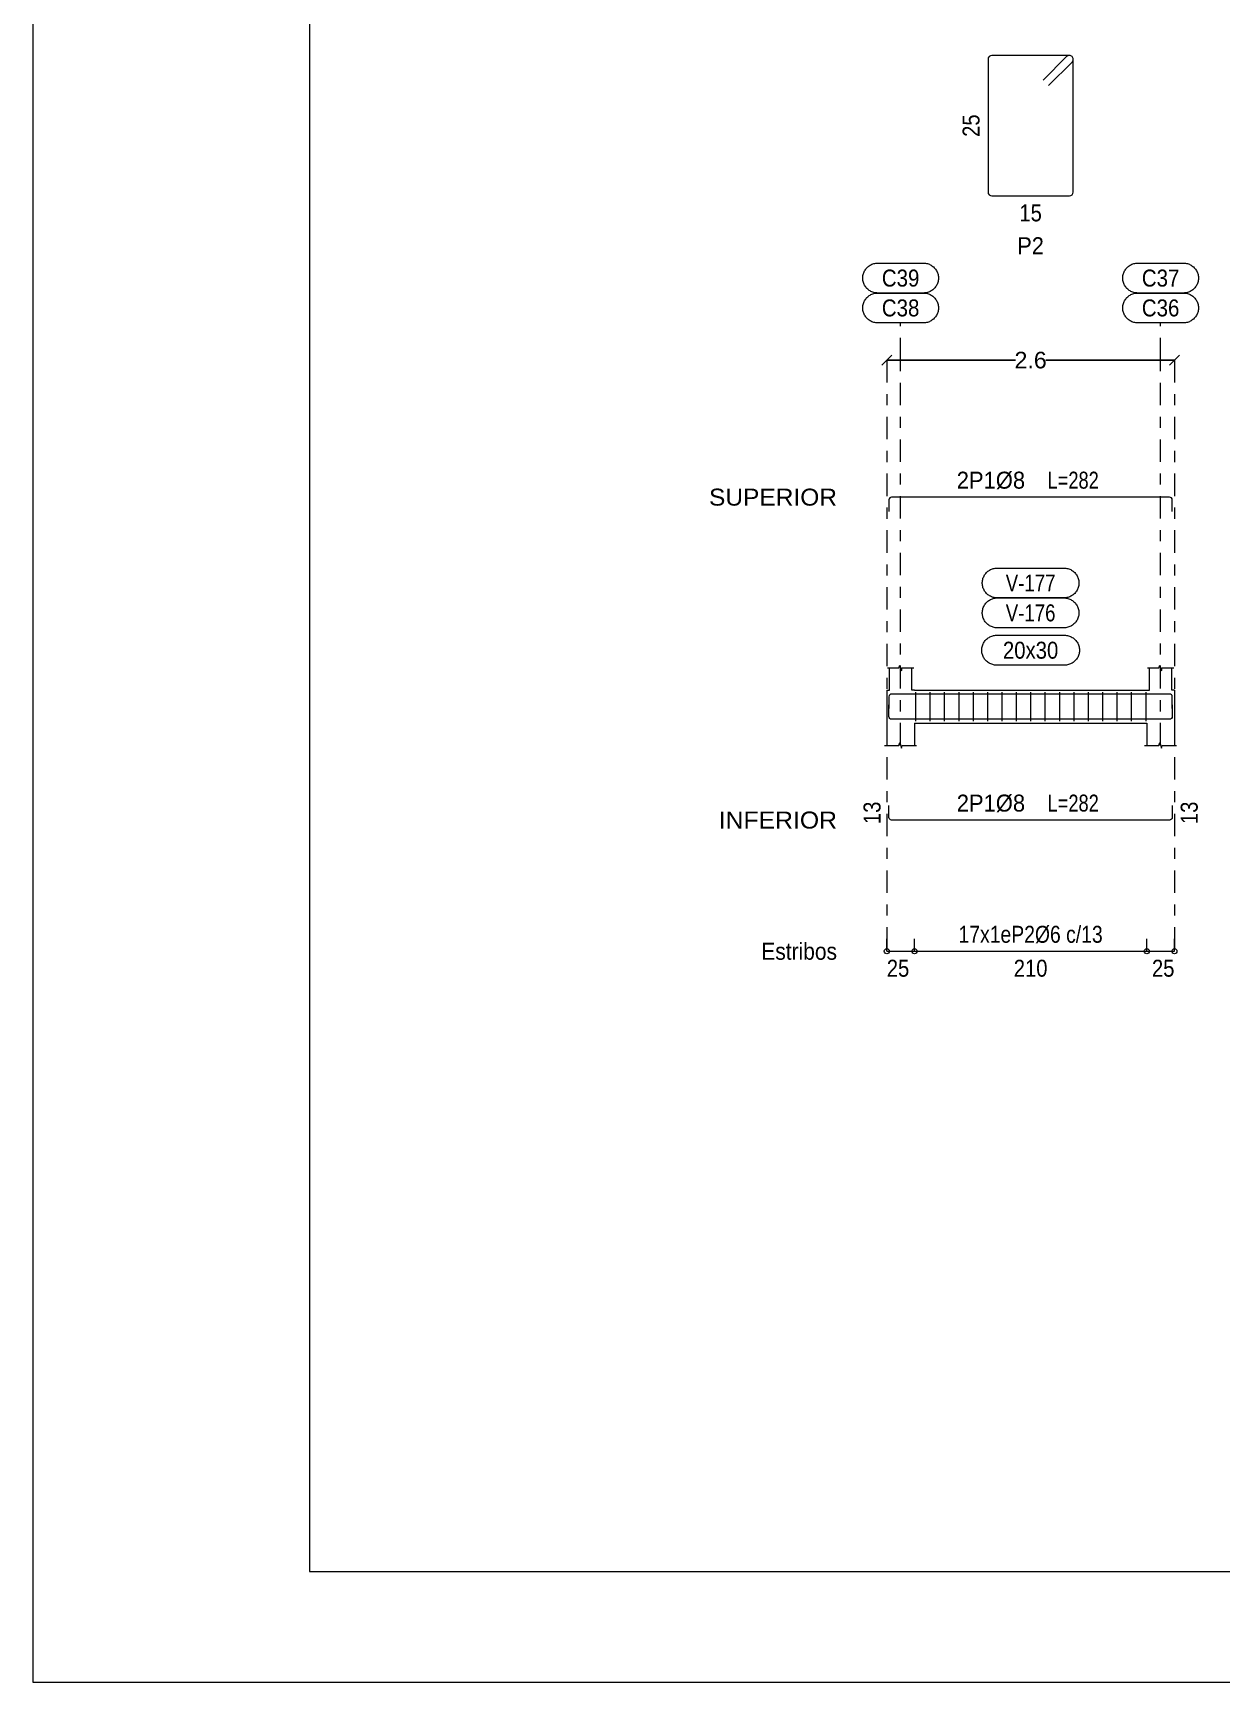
# Model space of a CAD drawing. Header units: millimetres. Extents: x 2 to 158, y -69 to 77.
# Drawn here: x 2.41 to 13.14, y -69.4 to -54.5 of the extents above; entities that cross this region are included whole.
import ezdxf
from ezdxf.enums import TextEntityAlignment as Align

# ---------------------------------------------------------------- set-up
doc = ezdxf.new("R2010")
doc.units = ezdxf.units.MM
doc.linetypes.add('CYPE_RAYAPUNTO', pattern=[0.4125, 0.2025, -0.105, 0, -0.105])
for name, color, linetype, lineweight in [('ALZ_ARM_LONG_ARM_TEXTOS', 3, 'Continuous', 9), ('ALZ_ARM_LONG_TXT_LONG', 3, 'Continuous', 9), ('ALZ_ARM_TRANS_TXT_EST', 3, 'Continuous', 9), ('ALZ_CONT_NUDOS', 122, 'Continuous', 9), ('ALZ_CONT_VIG_HORMIGON', 2, 'Continuous', 9), ('ALZ_COT_COT_ANCLAJES', 3, 'Continuous', 0), ('ALZ_COT_COT_EST', 3, 'Continuous', 0), ('ALZ_COT_COT_LIN_APOYOS', 2, 'CYPE_RAYAPUNTO', 0), ('ALZ_COT_LONGITUD_PROYECTADA', 122, 'Continuous', 0), ('ALZ_COT_TEXTOS_ESTRIBOS', 122, 'Continuous', 0), ('ALZ_REF_COT_LIN_AUX_COTA', 2, 'CYPE_RAYAPUNTO', 9), ('ALZ_REF_POSICIONES_ARMADURAS', 3, 'Continuous', 9), ('ALZ_REF_REF_NOMBRE', 3, 'Continuous', 9), ('ALZ_REF_REF_REFERENCIA', 3, 'Continuous', 9), ('ALZ_REF_TEXTO_REF_NOMBRE', 3, 'Continuous', 9), ('ALZ_REF_TEXTO_REF_REFERENCIA', 3, 'Continuous', 9), ('ARM_LONGITUDINAL_Ø8', 32, 'Continuous', 9), ('ARM_TRANSVERSAL_Ø6', 151, 'Continuous', 9), ('RECUAD_LIMITES', 2, 'Continuous', 0), ('RECUAD_MARCO', 1, 'Continuous', 20), ('SEC_COTAS_TEXTOS_DESPIECE_ESTRIBADO', 122, 'Continuous', 0), ('SEC_REF_TXT_POSICIONES_ARM_ESTRIBOS', 1, 'Continuous', 9)]:
    doc.layers.add(name, color=color, linetype=linetype, lineweight=lineweight)
doc.styles.add('CYPETXT_0.225_romans', font='arial.ttf', dxfattribs={"height": 0.15})
doc.styles.add('CYPETXT_romans', font='arial.ttf', dxfattribs={"height": 0.2})
doc.dimstyles.new('cype_oblique', dxfattribs={"dimtxt": 0.18, "dimasz": 0.18, "dimexe": 0.05625, "dimexo": 0.05625, "dimgap": 0, "dimtad": 0, "dimdec": 4, "dimzin": 0, "dimdsep": 46, "dimtxsty": 'CYPETXT_0.225_romans', "dimblk": 'OBLIQUE', "dimtsz": 0.045, "dimcen": 0.09, "dimadec": 0, "dimazin": 0, "dimtfac": 1, "dimtdec": 4, "dimtofl": 0, "dimtmove": 2, "dimatfit": 3, "dimfxl": 1, "dimtolj": 1, "dimtzin": 0, "dimarcsym": 0})

# ---------------------------------------------------------------- blocks, each defined once
blk = doc.blocks.new('*D78')
at = {"layer": 'ALZ_COT_LONGITUD_PROYECTADA', "color": 0, "lineweight": -2, "transparency": 16777216}
for p, q in [((10.079, -57.503), (10.169, -57.413)), ((10.124, -57.458), (11.286, -57.458)), ((12.724, -57.458), (11.562, -57.458)), ((12.679, -57.503), (12.769, -57.413))]:
    blk.add_line(p, q, dxfattribs=at)
at = {"layer": 'Defpoints', "color": 0, "transparency": 16777216}
for p in [(10.124, -57.458), (10.124, -57.458), (12.724, -57.458)]:
    blk.add_point(p, dxfattribs=at)
at = {"layer": 'ALZ_COT_LONGITUD_PROYECTADA', "color": 0, "transparency": 16777216, "insert": (11.424, -57.458), "char_height": 0.15, "attachment_point": 5, "style": 'CYPETXT_0.225_romans'}
blk.add_mtext('\\A1;2.6', dxfattribs=at)
blk = doc.blocks.new('_OBLIQUE')
at = {"color": 0, "linetype": 'ByBlock', "lineweight": -2}
blk.add_line((-0.5, -0.5), (0.5, 0.5), dxfattribs=at)

msp = doc.modelspace()

# ---------------------------------------------------------------- linework, layer by layer
at = {"layer": 'ALZ_CONT_NUDOS'}
for p, q in [((10.14895, -60.43921), (10.14895, -60.23921)), ((10.34895, -60.43921), (10.34895, -60.23921)), ((12.49895, -60.43921), (12.49895, -60.23921)), ((12.69895, -60.43921), (12.69895, -60.23921)), ((10.12395, -60.43921), (10.14895, -60.43921)), ((10.37395, -60.43921), (10.34895, -60.43921)), ((12.47395, -60.43921), (12.49895, -60.43921)), ((12.72395, -60.43921), (12.69895, -60.43921)), ((10.12395, -60.73921), (10.12395, -60.93921)), ((10.37395, -60.73921), (10.37395, -60.93921)), ((12.47395, -60.73921), (12.47395, -60.93921)), ((12.72395, -60.73921), (12.72395, -60.93921))]:
    msp.add_line(p, q, dxfattribs=at)
for points in [[(10.12895, -60.23921), (10.23395, -60.23921), (10.24145, -60.21421), (10.25645, -60.26421), (10.26395, -60.23921), (10.36895, -60.23921)], [(12.47895, -60.23921), (12.58395, -60.23921), (12.59145, -60.21421), (12.60645, -60.26421), (12.61395, -60.23921), (12.71895, -60.23921)], [(10.12395, -60.43921), (10.12395, -60.73921)], [(12.72395, -60.43921), (12.72395, -60.73921)], [(10.10395, -60.93921), (10.23395, -60.93921), (10.24145, -60.91421), (10.25645, -60.96421), (10.26395, -60.93921), (10.39395, -60.93921)], [(12.45395, -60.93921), (12.58395, -60.93921), (12.59145, -60.91421), (12.60645, -60.96421), (12.61395, -60.93921), (12.74395, -60.93921)]]:
    msp.add_lwpolyline(points, dxfattribs=at)
at = {"layer": 'ALZ_CONT_VIG_HORMIGON'}
for p, q in [((10.37395, -60.43921), (12.47395, -60.43921)), ((10.37395, -60.73921), (12.47395, -60.73921))]:
    msp.add_line(p, q, dxfattribs=at)
at = {"layer": 'ALZ_COT_COT_EST'}
for p, q in [((10.12395, -62.80021), (10.12395, -62.68771)), ((10.37395, -62.80021), (10.37395, -62.68771)), ((12.47395, -62.80021), (12.47395, -62.68771))]:
    msp.add_line(p, q, dxfattribs=at)
for points in [[(10.12395, -62.80021), (10.37395, -62.80021), (10.37395, -62.68771)], [(10.37395, -62.80021), (12.47395, -62.80021), (12.47395, -62.68771)], [(12.47395, -62.80021), (12.72395, -62.80021), (12.72395, -62.68771)]]:
    msp.add_lwpolyline(points, dxfattribs=at)
for centre in [(10.12395, -62.80021), (10.37395, -62.80021), (10.37395, -62.80021), (12.47395, -62.80021), (12.47395, -62.80021), (12.72395, -62.80021)]:
    msp.add_circle(centre, 0.0225, dxfattribs=at)
at = {"layer": 'ALZ_COT_COT_LIN_APOYOS'}
for p, q in [((10.12395, -57.45821), (10.12395, -62.80021)), ((12.72395, -57.45821), (12.72395, -62.80021))]:
    msp.add_line(p, q, dxfattribs=at)
at = {"layer": 'ALZ_REF_COT_LIN_AUX_COTA'}
for p, q in [((10.24895, -57.45821), (10.24895, -57.12071)), ((12.59895, -57.45821), (12.59895, -57.12071)), ((10.24895, -60.93921), (10.24895, -57.45821)), ((12.59895, -60.93921), (12.59895, -57.45821))]:
    msp.add_line(p, q, dxfattribs=at)
at = {"layer": 'ALZ_REF_REF_NOMBRE'}
for points in [[(11.72545, -59.33671), (11.73447, -59.33701), (11.74345, -59.33792), (11.75234, -59.33942), (11.76112, -59.34151), (11.76973, -59.34418), (11.77815, -59.34742), (11.78634, -59.35122), (11.79425, -59.35556), (11.80185, -59.36041), (11.80912, -59.36576), (11.81601, -59.37159), (11.82249, -59.37786), (11.82854, -59.38455), (11.83414, -59.39163), (11.83924, -59.39907), (11.84384, -59.40683), (11.84791, -59.41489), (11.85143, -59.42319), (11.85439, -59.43172), (11.85677, -59.44042), (11.85857, -59.44926), (11.85977, -59.4582), (11.86038, -59.4672), (11.86038, -59.47622), (11.85977, -59.48523), (11.85857, -59.49417), (11.85677, -59.50301), (11.85439, -59.51171), (11.85143, -59.52023), (11.84791, -59.52854), (11.84384, -59.53659), (11.83924, -59.54435), (11.83414, -59.55179), (11.82854, -59.55887), (11.82249, -59.56556), (11.81601, -59.57184), (11.80912, -59.57766), (11.80185, -59.58301), (11.79425, -59.58787), (11.78634, -59.5922), (11.77815, -59.596), (11.76973, -59.59924), (11.76112, -59.60192), (11.75234, -59.60401), (11.74345, -59.60551), (11.73447, -59.60641), (11.72545, -59.60671), (11.12245, -59.60671), (11.11343, -59.60641), (11.10446, -59.60551), (11.09556, -59.60401), (11.08679, -59.60192), (11.07817, -59.59924), (11.06975, -59.596), (11.06157, -59.5922), (11.05365, -59.58787), (11.04605, -59.58301), (11.03879, -59.57766), (11.0319, -59.57184), (11.02541, -59.56556), (11.01936, -59.55887), (11.01377, -59.55179), (11.00866, -59.54435), (11.00406, -59.53659), (10.99999, -59.52854), (10.99647, -59.52023), (10.99351, -59.51171), (10.99113, -59.50301), (10.98933, -59.49417), (10.98813, -59.48523), (10.98753, -59.47622), (10.98753, -59.4672), (10.98813, -59.4582), (10.98933, -59.44926), (10.99113, -59.44042), (10.99351, -59.43172), (10.99647, -59.42319), (10.99999, -59.41489), (11.00406, -59.40683), (11.00866, -59.39907), (11.01377, -59.39163), (11.01936, -59.38455), (11.02541, -59.37786), (11.0319, -59.37159), (11.03879, -59.36576), (11.04605, -59.36041), (11.05365, -59.35556), (11.06157, -59.35122), (11.06975, -59.34742), (11.07817, -59.34418), (11.08679, -59.34151), (11.09556, -59.33942), (11.10446, -59.33792), (11.11343, -59.33701), (11.12245, -59.33671), (11.72545, -59.33671)], [(11.72545, -59.60671), (11.73447, -59.60701), (11.74345, -59.60792), (11.75234, -59.60942), (11.76112, -59.61151), (11.76973, -59.61418), (11.77815, -59.61742), (11.78634, -59.62122), (11.79425, -59.62556), (11.80185, -59.63041), (11.80912, -59.63576), (11.81601, -59.64159), (11.82249, -59.64786), (11.82854, -59.65455), (11.83414, -59.66163), (11.83924, -59.66907), (11.84384, -59.67683), (11.84791, -59.68489), (11.85143, -59.69319), (11.85439, -59.70172), (11.85677, -59.71042), (11.85857, -59.71926), (11.85977, -59.7282), (11.86038, -59.7372), (11.86038, -59.74622), (11.85977, -59.75523), (11.85857, -59.76417), (11.85677, -59.77301), (11.85439, -59.78171), (11.85143, -59.79023), (11.84791, -59.79854), (11.84384, -59.80659), (11.83924, -59.81435), (11.83414, -59.82179), (11.82854, -59.82887), (11.82249, -59.83556), (11.81601, -59.84184), (11.80912, -59.84766), (11.80185, -59.85301), (11.79425, -59.85787), (11.78634, -59.8622), (11.77815, -59.866), (11.76973, -59.86924), (11.76112, -59.87192), (11.75234, -59.87401), (11.74345, -59.87551), (11.73447, -59.87641), (11.72545, -59.87671), (11.12245, -59.87671), (11.11343, -59.87641), (11.10446, -59.87551), (11.09556, -59.87401), (11.08679, -59.87192), (11.07817, -59.86924), (11.06975, -59.866), (11.06157, -59.8622), (11.05365, -59.85787), (11.04605, -59.85301), (11.03879, -59.84766), (11.0319, -59.84184), (11.02541, -59.83556), (11.01936, -59.82887), (11.01377, -59.82179), (11.00866, -59.81435), (11.00406, -59.80659), (10.99999, -59.79854), (10.99647, -59.79023), (10.99351, -59.78171), (10.99113, -59.77301), (10.98933, -59.76417), (10.98813, -59.75523), (10.98753, -59.74622), (10.98753, -59.7372), (10.98813, -59.7282), (10.98933, -59.71926), (10.99113, -59.71042), (10.99351, -59.70172), (10.99647, -59.69319), (10.99999, -59.68489), (11.00406, -59.67683), (11.00866, -59.66907), (11.01377, -59.66163), (11.01936, -59.65455), (11.02541, -59.64786), (11.0319, -59.64159), (11.03879, -59.63576), (11.04605, -59.63041), (11.05365, -59.62556), (11.06157, -59.62122), (11.06975, -59.61742), (11.07817, -59.61418), (11.08679, -59.61151), (11.09556, -59.60942), (11.10446, -59.60792), (11.11343, -59.60701), (11.12245, -59.60671), (11.72545, -59.60671)], [(11.73108, -59.94421), (11.74009, -59.94451), (11.74907, -59.94542), (11.75797, -59.94692), (11.76674, -59.94901), (11.77536, -59.95168), (11.78378, -59.95492), (11.79196, -59.95872), (11.79987, -59.96306), (11.80748, -59.96791), (11.81474, -59.97326), (11.82163, -59.97909), (11.82812, -59.98536), (11.83417, -59.99205), (11.83976, -59.99913), (11.84487, -60.00657), (11.84946, -60.01433), (11.85353, -60.02239), (11.85706, -60.03069), (11.86002, -60.03922), (11.8624, -60.04792), (11.8642, -60.05676), (11.8654, -60.0657), (11.866, -60.0747), (11.866, -60.08372), (11.8654, -60.09273), (11.8642, -60.10167), (11.8624, -60.11051), (11.86002, -60.11921), (11.85706, -60.12773), (11.85353, -60.13604), (11.84946, -60.14409), (11.84487, -60.15185), (11.83976, -60.15929), (11.83417, -60.16637), (11.82812, -60.17306), (11.82163, -60.17934), (11.81474, -60.18516), (11.80748, -60.19051), (11.79987, -60.19537), (11.79196, -60.1997), (11.78378, -60.2035), (11.77536, -60.20674), (11.76674, -60.20942), (11.75797, -60.21151), (11.74907, -60.21301), (11.74009, -60.21391), (11.73108, -60.21421), (11.11683, -60.21421), (11.10781, -60.21391), (11.09883, -60.21301), (11.08994, -60.21151), (11.08116, -60.20942), (11.07254, -60.20674), (11.06412, -60.2035), (11.05594, -60.1997), (11.04803, -60.19537), (11.04042, -60.19051), (11.03316, -60.18516), (11.02627, -60.17934), (11.01979, -60.17306), (11.01373, -60.16637), (11.00814, -60.15929), (11.00304, -60.15185), (10.99844, -60.14409), (10.99437, -60.13604), (10.99085, -60.12773), (10.98789, -60.11921), (10.9855, -60.11051), (10.98371, -60.10167), (10.9825, -60.09273), (10.9819, -60.08372), (10.9819, -60.0747), (10.9825, -60.0657), (10.98371, -60.05676), (10.9855, -60.04792), (10.98789, -60.03922), (10.99085, -60.03069), (10.99437, -60.02239), (10.99844, -60.01433), (11.00304, -60.00657), (11.00814, -59.99913), (11.01373, -59.99205), (11.01979, -59.98536), (11.02627, -59.97909), (11.03316, -59.97326), (11.04042, -59.96791), (11.04803, -59.96306), (11.05594, -59.95872), (11.06412, -59.95492), (11.07254, -59.95168), (11.08116, -59.94901), (11.08994, -59.94692), (11.09883, -59.94542), (11.10781, -59.94451), (11.11683, -59.94421), (11.73108, -59.94421)]]:
    msp.add_lwpolyline(points, close=True, dxfattribs=at)
at = {"layer": 'ALZ_REF_REF_REFERENCIA'}
for points in [[(10.45595, -56.58071), (10.46497, -56.58101), (10.47395, -56.58192), (10.48284, -56.58342), (10.49162, -56.58551), (10.50023, -56.58818), (10.50865, -56.59142), (10.51684, -56.59522), (10.52475, -56.59956), (10.53235, -56.60441), (10.53962, -56.60976), (10.54651, -56.61559), (10.55299, -56.62186), (10.55904, -56.62855), (10.56464, -56.63563), (10.56974, -56.64307), (10.57434, -56.65083), (10.57841, -56.65889), (10.58193, -56.66719), (10.58489, -56.67572), (10.58727, -56.68442), (10.58907, -56.69326), (10.59027, -56.7022), (10.59088, -56.7112), (10.59088, -56.72022), (10.59027, -56.72923), (10.58907, -56.73817), (10.58727, -56.74701), (10.58489, -56.75571), (10.58193, -56.76423), (10.57841, -56.77254), (10.57434, -56.78059), (10.56974, -56.78835), (10.56464, -56.79579), (10.55904, -56.80287), (10.55299, -56.80956), (10.54651, -56.81584), (10.53962, -56.82166), (10.53235, -56.82701), (10.52475, -56.83187), (10.51684, -56.8362), (10.50865, -56.84), (10.50023, -56.84324), (10.49162, -56.84592), (10.48284, -56.84801), (10.47395, -56.84951), (10.46497, -56.85041), (10.45595, -56.85071), (10.04195, -56.85071), (10.03293, -56.85041), (10.02396, -56.84951), (10.01506, -56.84801), (10.00629, -56.84592), (9.99767, -56.84324), (9.98925, -56.84), (9.98107, -56.8362), (9.97315, -56.83187), (9.96555, -56.82701), (9.95829, -56.82166), (9.9514, -56.81584), (9.94491, -56.80956), (9.93886, -56.80287), (9.93327, -56.79579), (9.92816, -56.78835), (9.92356, -56.78059), (9.91949, -56.77254), (9.91597, -56.76423), (9.91301, -56.75571), (9.91063, -56.74701), (9.90883, -56.73817), (9.90763, -56.72923), (9.90703, -56.72022), (9.90703, -56.7112), (9.90763, -56.7022), (9.90883, -56.69326), (9.91063, -56.68442), (9.91301, -56.67572), (9.91597, -56.66719), (9.91949, -56.65889), (9.92356, -56.65083), (9.92816, -56.64307), (9.93327, -56.63563), (9.93886, -56.62855), (9.94491, -56.62186), (9.9514, -56.61559), (9.95829, -56.60976), (9.96555, -56.60441), (9.97315, -56.59956), (9.98107, -56.59522), (9.98925, -56.59142), (9.99767, -56.58818), (10.00629, -56.58551), (10.01506, -56.58342), (10.02396, -56.58192), (10.03293, -56.58101), (10.04195, -56.58071), (10.45595, -56.58071)], [(12.80595, -56.58071), (12.81497, -56.58101), (12.82395, -56.58192), (12.83284, -56.58342), (12.84162, -56.58551), (12.85023, -56.58818), (12.85865, -56.59142), (12.86684, -56.59522), (12.87475, -56.59956), (12.88235, -56.60441), (12.88962, -56.60976), (12.89651, -56.61559), (12.90299, -56.62186), (12.90904, -56.62855), (12.91464, -56.63563), (12.91974, -56.64307), (12.92434, -56.65083), (12.92841, -56.65889), (12.93193, -56.66719), (12.93489, -56.67572), (12.93727, -56.68442), (12.93907, -56.69326), (12.94027, -56.7022), (12.94088, -56.7112), (12.94088, -56.72022), (12.94027, -56.72923), (12.93907, -56.73817), (12.93727, -56.74701), (12.93489, -56.75571), (12.93193, -56.76423), (12.92841, -56.77254), (12.92434, -56.78059), (12.91974, -56.78835), (12.91464, -56.79579), (12.90904, -56.80287), (12.90299, -56.80956), (12.89651, -56.81584), (12.88962, -56.82166), (12.88235, -56.82701), (12.87475, -56.83187), (12.86684, -56.8362), (12.85865, -56.84), (12.85023, -56.84324), (12.84162, -56.84592), (12.83284, -56.84801), (12.82395, -56.84951), (12.81497, -56.85041), (12.80595, -56.85071), (12.39195, -56.85071), (12.38293, -56.85041), (12.37396, -56.84951), (12.36506, -56.84801), (12.35629, -56.84592), (12.34767, -56.84324), (12.33925, -56.84), (12.33107, -56.8362), (12.32315, -56.83187), (12.31555, -56.82701), (12.30829, -56.82166), (12.3014, -56.81584), (12.29491, -56.80956), (12.28886, -56.80287), (12.28327, -56.79579), (12.27816, -56.78835), (12.27356, -56.78059), (12.26949, -56.77254), (12.26597, -56.76423), (12.26301, -56.75571), (12.26063, -56.74701), (12.25883, -56.73817), (12.25763, -56.72923), (12.25703, -56.72022), (12.25703, -56.7112), (12.25763, -56.7022), (12.25883, -56.69326), (12.26063, -56.68442), (12.26301, -56.67572), (12.26597, -56.66719), (12.26949, -56.65889), (12.27356, -56.65083), (12.27816, -56.64307), (12.28327, -56.63563), (12.28886, -56.62855), (12.29491, -56.62186), (12.3014, -56.61559), (12.30829, -56.60976), (12.31555, -56.60441), (12.32315, -56.59956), (12.33107, -56.59522), (12.33925, -56.59142), (12.34767, -56.58818), (12.35629, -56.58551), (12.36506, -56.58342), (12.37396, -56.58192), (12.38293, -56.58101), (12.39195, -56.58071), (12.80595, -56.58071)], [(10.45595, -56.85071), (10.46497, -56.85101), (10.47395, -56.85192), (10.48284, -56.85342), (10.49162, -56.85551), (10.50023, -56.85818), (10.50865, -56.86142), (10.51684, -56.86522), (10.52475, -56.86956), (10.53235, -56.87441), (10.53962, -56.87976), (10.54651, -56.88559), (10.55299, -56.89186), (10.55904, -56.89855), (10.56464, -56.90563), (10.56974, -56.91307), (10.57434, -56.92083), (10.57841, -56.92889), (10.58193, -56.93719), (10.58489, -56.94572), (10.58727, -56.95442), (10.58907, -56.96326), (10.59027, -56.9722), (10.59088, -56.9812), (10.59088, -56.99022), (10.59027, -56.99923), (10.58907, -57.00817), (10.58727, -57.01701), (10.58489, -57.02571), (10.58193, -57.03423), (10.57841, -57.04254), (10.57434, -57.05059), (10.56974, -57.05835), (10.56464, -57.06579), (10.55904, -57.07287), (10.55299, -57.07956), (10.54651, -57.08584), (10.53962, -57.09166), (10.53235, -57.09701), (10.52475, -57.10187), (10.51684, -57.1062), (10.50865, -57.11), (10.50023, -57.11324), (10.49162, -57.11592), (10.48284, -57.11801), (10.47395, -57.11951), (10.46497, -57.12041), (10.45595, -57.12071), (10.04195, -57.12071), (10.03293, -57.12041), (10.02396, -57.11951), (10.01506, -57.11801), (10.00629, -57.11592), (9.99767, -57.11324), (9.98925, -57.11), (9.98107, -57.1062), (9.97315, -57.10187), (9.96555, -57.09701), (9.95829, -57.09166), (9.9514, -57.08584), (9.94491, -57.07956), (9.93886, -57.07287), (9.93327, -57.06579), (9.92816, -57.05835), (9.92356, -57.05059), (9.91949, -57.04254), (9.91597, -57.03423), (9.91301, -57.02571), (9.91063, -57.01701), (9.90883, -57.00817), (9.90763, -56.99923), (9.90703, -56.99022), (9.90703, -56.9812), (9.90763, -56.9722), (9.90883, -56.96326), (9.91063, -56.95442), (9.91301, -56.94572), (9.91597, -56.93719), (9.91949, -56.92889), (9.92356, -56.92083), (9.92816, -56.91307), (9.93327, -56.90563), (9.93886, -56.89855), (9.94491, -56.89186), (9.9514, -56.88559), (9.95829, -56.87976), (9.96555, -56.87441), (9.97315, -56.86956), (9.98107, -56.86522), (9.98925, -56.86142), (9.99767, -56.85818), (10.00629, -56.85551), (10.01506, -56.85342), (10.02396, -56.85192), (10.03293, -56.85101), (10.04195, -56.85071), (10.45595, -56.85071)], [(12.80595, -56.85071), (12.81497, -56.85101), (12.82395, -56.85192), (12.83284, -56.85342), (12.84162, -56.85551), (12.85023, -56.85818), (12.85865, -56.86142), (12.86684, -56.86522), (12.87475, -56.86956), (12.88235, -56.87441), (12.88962, -56.87976), (12.89651, -56.88559), (12.90299, -56.89186), (12.90904, -56.89855), (12.91464, -56.90563), (12.91974, -56.91307), (12.92434, -56.92083), (12.92841, -56.92889), (12.93193, -56.93719), (12.93489, -56.94572), (12.93727, -56.95442), (12.93907, -56.96326), (12.94027, -56.9722), (12.94088, -56.9812), (12.94088, -56.99022), (12.94027, -56.99923), (12.93907, -57.00817), (12.93727, -57.01701), (12.93489, -57.02571), (12.93193, -57.03423), (12.92841, -57.04254), (12.92434, -57.05059), (12.91974, -57.05835), (12.91464, -57.06579), (12.90904, -57.07287), (12.90299, -57.07956), (12.89651, -57.08584), (12.88962, -57.09166), (12.88235, -57.09701), (12.87475, -57.10187), (12.86684, -57.1062), (12.85865, -57.11), (12.85023, -57.11324), (12.84162, -57.11592), (12.83284, -57.11801), (12.82395, -57.11951), (12.81497, -57.12041), (12.80595, -57.12071), (12.39195, -57.12071), (12.38293, -57.12041), (12.37396, -57.11951), (12.36506, -57.11801), (12.35629, -57.11592), (12.34767, -57.11324), (12.33925, -57.11), (12.33107, -57.1062), (12.32315, -57.10187), (12.31555, -57.09701), (12.30829, -57.09166), (12.3014, -57.08584), (12.29491, -57.07956), (12.28886, -57.07287), (12.28327, -57.06579), (12.27816, -57.05835), (12.27356, -57.05059), (12.26949, -57.04254), (12.26597, -57.03423), (12.26301, -57.02571), (12.26063, -57.01701), (12.25883, -57.00817), (12.25763, -56.99923), (12.25703, -56.99022), (12.25703, -56.9812), (12.25763, -56.9722), (12.25883, -56.96326), (12.26063, -56.95442), (12.26301, -56.94572), (12.26597, -56.93719), (12.26949, -56.92889), (12.27356, -56.92083), (12.27816, -56.91307), (12.28327, -56.90563), (12.28886, -56.89855), (12.29491, -56.89186), (12.3014, -56.88559), (12.30829, -56.87976), (12.31555, -56.87441), (12.32315, -56.86956), (12.33107, -56.86522), (12.33925, -56.86142), (12.34767, -56.85818), (12.35629, -56.85551), (12.36506, -56.85342), (12.37396, -56.85192), (12.38293, -56.85101), (12.39195, -56.85071), (12.80595, -56.85071)]]:
    msp.add_lwpolyline(points, close=True, dxfattribs=at)
at = {"layer": 'ARM_LONGITUDINAL_Ø8'}
for points in [[(12.70395, -58.82571), (12.70395, -58.71971), (12.70212, -58.71053), (12.69692, -58.70274), (12.68914, -58.69754), (12.67995, -58.69571), (10.16795, -58.69571), (10.15877, -58.69754), (10.15098, -58.70274), (10.14578, -58.71053), (10.14395, -58.71971), (10.14395, -58.82571)], [(12.70395, -60.60521), (12.70395, -60.49921), (12.70212, -60.49003), (12.69692, -60.48224), (12.68914, -60.47704), (12.67995, -60.47521), (10.16795, -60.47521), (10.15877, -60.47704), (10.15098, -60.48224), (10.14578, -60.49003), (10.14395, -60.49921), (10.14395, -60.60521)], [(12.70395, -60.57321), (12.70395, -60.67921), (12.70212, -60.6884), (12.69692, -60.69618), (12.68914, -60.70139), (12.67995, -60.70321), (10.16795, -60.70321), (10.15877, -60.70139), (10.15098, -60.69618), (10.14578, -60.6884), (10.14395, -60.67921), (10.14395, -60.57321)], [(12.70395, -61.48421), (12.70395, -61.59021), (12.70212, -61.5994), (12.69692, -61.60718), (12.68914, -61.61239), (12.67995, -61.61421), (10.16795, -61.61421), (10.15877, -61.61239), (10.15098, -61.60718), (10.14578, -61.5994), (10.14395, -61.59021), (10.14395, -61.48421)]]:
    msp.add_lwpolyline(points, dxfattribs=at)
at = {"layer": 'ARM_TRANSVERSAL_Ø6'}
for p, q in [((10.38395, -60.45921), (10.38395, -60.71921)), ((10.51395, -60.45921), (10.51395, -60.71921)), ((10.64395, -60.45921), (10.64395, -60.71921)), ((10.77395, -60.45921), (10.77395, -60.71921)), ((10.90395, -60.45921), (10.90395, -60.71921)), ((11.03395, -60.45921), (11.03395, -60.71921)), ((11.16395, -60.45921), (11.16395, -60.71921)), ((11.29395, -60.45921), (11.29395, -60.71921)), ((11.42395, -60.45921), (11.42395, -60.71921)), ((11.55395, -60.45921), (11.55395, -60.71921)), ((11.68395, -60.45921), (11.68395, -60.71921)), ((11.81395, -60.45921), (11.81395, -60.71921)), ((11.94395, -60.45921), (11.94395, -60.71921)), ((12.07395, -60.45921), (12.07395, -60.71921)), ((12.20395, -60.45921), (12.20395, -60.71921)), ((12.33395, -60.45921), (12.33395, -60.71921)), ((12.46395, -60.45921), (12.46395, -60.71921))]:
    msp.add_line(p, q, dxfattribs=at)
msp.add_lwpolyline([(11.58657, -54.97509), (11.7987, -54.76296), (11.80305, -54.75766), (11.80629, -54.75161), (11.80828, -54.74504), (11.80895, -54.73821), (11.80828, -54.73138), (11.80629, -54.72482), (11.80305, -54.71877), (11.7987, -54.71346), (11.7934, -54.70911), (11.78735, -54.70588), (11.78078, -54.70389), (11.77395, -54.70321), (11.07395, -54.70321), (11.06056, -54.70588), (11.0492, -54.71346), (11.04162, -54.72482), (11.03895, -54.73821), (11.03895, -55.93821), (11.04162, -55.95161), (11.0492, -55.96296), (11.06056, -55.97055), (11.07395, -55.97321), (11.77395, -55.97321), (11.78735, -55.97055), (11.7987, -55.96296), (11.80629, -55.95161), (11.80895, -55.93821), (11.80895, -54.73821), (11.80828, -54.73138), (11.80629, -54.72482), (11.80305, -54.71877), (11.7987, -54.71346), (11.7934, -54.70911), (11.78735, -54.70588), (11.78078, -54.70389), (11.77395, -54.70321), (11.76712, -54.70389), (11.76056, -54.70588), (11.75451, -54.70911), (11.7492, -54.71346), (11.53707, -54.9256)], dxfattribs=at)
at = {"layer": 'RECUAD_LIMITES'}
msp.add_lwpolyline([(2.40691, -69.40496), (61.80691, -69.40496), (61.80691, -27.40496), (2.40691, -27.40496), (2.40691, -69.40496)], close=True, dxfattribs=at)
at = {"layer": 'RECUAD_MARCO'}
msp.add_lwpolyline([(4.90691, -68.40496), (60.80691, -68.40496), (60.80691, -28.40496), (4.90691, -28.40496), (4.90691, -68.40496)], close=True, dxfattribs=at)

# ---------------------------------------------------------------- texts
at = {"layer": 'ALZ_ARM_LONG_ARM_TEXTOS', "style": 'CYPETXT_romans', "width": 0.926742}
for p in [(11.0652, -58.61905), (11.0652, -61.53755)]:
    msp.add_text('2P1%%c8', height=0.153333, dxfattribs=at).set_placement(p, align=Align.CENTER)
at = {"layer": 'ALZ_ARM_LONG_TXT_LONG', "style": 'CYPETXT_romans', "width": 0.768527}
for p in [(11.78608, -58.61905), (11.78608, -61.53755)]:
    msp.add_text(' L=282', height=0.153333, dxfattribs=at).set_placement(p, align=Align.CENTER)
at = {"layer": 'ALZ_ARM_TRANS_TXT_EST', "style": 'CYPETXT_romans', "width": 0.816977}
msp.add_text('17x1eP2%%c6 c/13', height=0.1533333, dxfattribs=at).set_placement((11.42395, -62.72355), align=Align.CENTER)
at = {"layer": 'ALZ_COT_COT_ANCLAJES', "style": 'CYPETXT_romans', "width": 0.853312}
msp.add_text('13', height=0.153333, rotation=90, dxfattribs=at).set_placement((10.06728, -61.54921), align=Align.CENTER)
msp.add_text('13', height=0.153333, rotation=90, dxfattribs=at).set_placement((12.78062, -61.54921), align=Align.TOP_CENTER)
at = {"layer": 'ALZ_COT_TEXTOS_ESTRIBOS', "style": 'CYPETXT_romans', "width": 0.853312}
msp.add_text('25', height=0.153333, dxfattribs=at).set_placement((10.12395, -62.87688), align=Align.TOP_LEFT)
msp.add_text('210', height=0.153333, dxfattribs=at).set_placement((11.42395, -62.87688), align=Align.TOP_CENTER)
msp.add_text('25', height=0.153333, dxfattribs=at).set_placement((12.72395, -62.87688), align=Align.TOP_RIGHT)
at = {"layer": 'ALZ_REF_POSICIONES_ARMADURAS', "style": 'CYPETXT_romans'}
for s, width, p in [('SUPERIOR', 1.034154, (9.67395, -58.69571)), ('INFERIOR', 1.044547, (9.67395, -61.61421)), ('Estribos', 0.883853, (9.67395, -62.80021))]:
    msp.add_text(s, height=0.153333, dxfattribs=dict(at, width=width)).set_placement(p, align=Align.MIDDLE_RIGHT)
at = {"layer": 'ALZ_REF_TEXTO_REF_NOMBRE', "style": 'CYPETXT_romans'}
for s, width, p in [('V-177', 0.78605, (11.42395, -59.47171)), ('V-176', 0.78605, (11.42395, -59.74171)), ('20x30', 0.857077, (11.42395, -60.07921))]:
    msp.add_text(s, height=0.153333, dxfattribs=dict(at, width=width)).set_placement(p, align=Align.MIDDLE_CENTER)
at = {"layer": 'ALZ_REF_TEXTO_REF_REFERENCIA', "style": 'CYPETXT_romans', "width": 0.864}
for s, p in [('C39', (10.24895, -56.71571)), ('C37', (12.59895, -56.71571)), ('C38', (10.24895, -56.98571)), ('C36', (12.59895, -56.98571))]:
    msp.add_text(s, height=0.153333, dxfattribs=at).set_placement(p, align=Align.MIDDLE_CENTER)
at = {"layer": 'SEC_COTAS_TEXTOS_DESPIECE_ESTRIBADO', "style": 'CYPETXT_romans', "width": 0.853312}
msp.add_text('25', height=0.153333, rotation=90, dxfattribs=at).set_placement((10.96228, -55.33821), align=Align.CENTER)
msp.add_text('15', height=0.153333, dxfattribs=at).set_placement((11.42395, -56.04988), align=Align.TOP_CENTER)
at = {"layer": 'SEC_REF_TXT_POSICIONES_ARM_ESTRIBOS', "style": 'CYPETXT_romans', "width": 0.914795}
msp.add_text('P2', height=0.153333, dxfattribs=at).set_placement((11.42395, -56.42321), align=Align.MIDDLE_CENTER)

# ---------------------------------------------------------------- dimensions: what is measured, and where the dimension line sits
at = {"layer": 'ALZ_COT_LONGITUD_PROYECTADA'}
dim = msp.add_aligned_dim(p1=(12.72395, -57.45821), p2=(10.12395, -57.45821), distance=0, text='2.6', dimstyle='cype_oblique', override={"dimexe": 0, "dimexo": 0}, dxfattribs=at)
dim.commit()
dim.dimension.update_dxf_attribs({"geometry": '*D78', "text_midpoint": (11.42395, -57.45821)})

doc.saveas('drawing.dxf')
